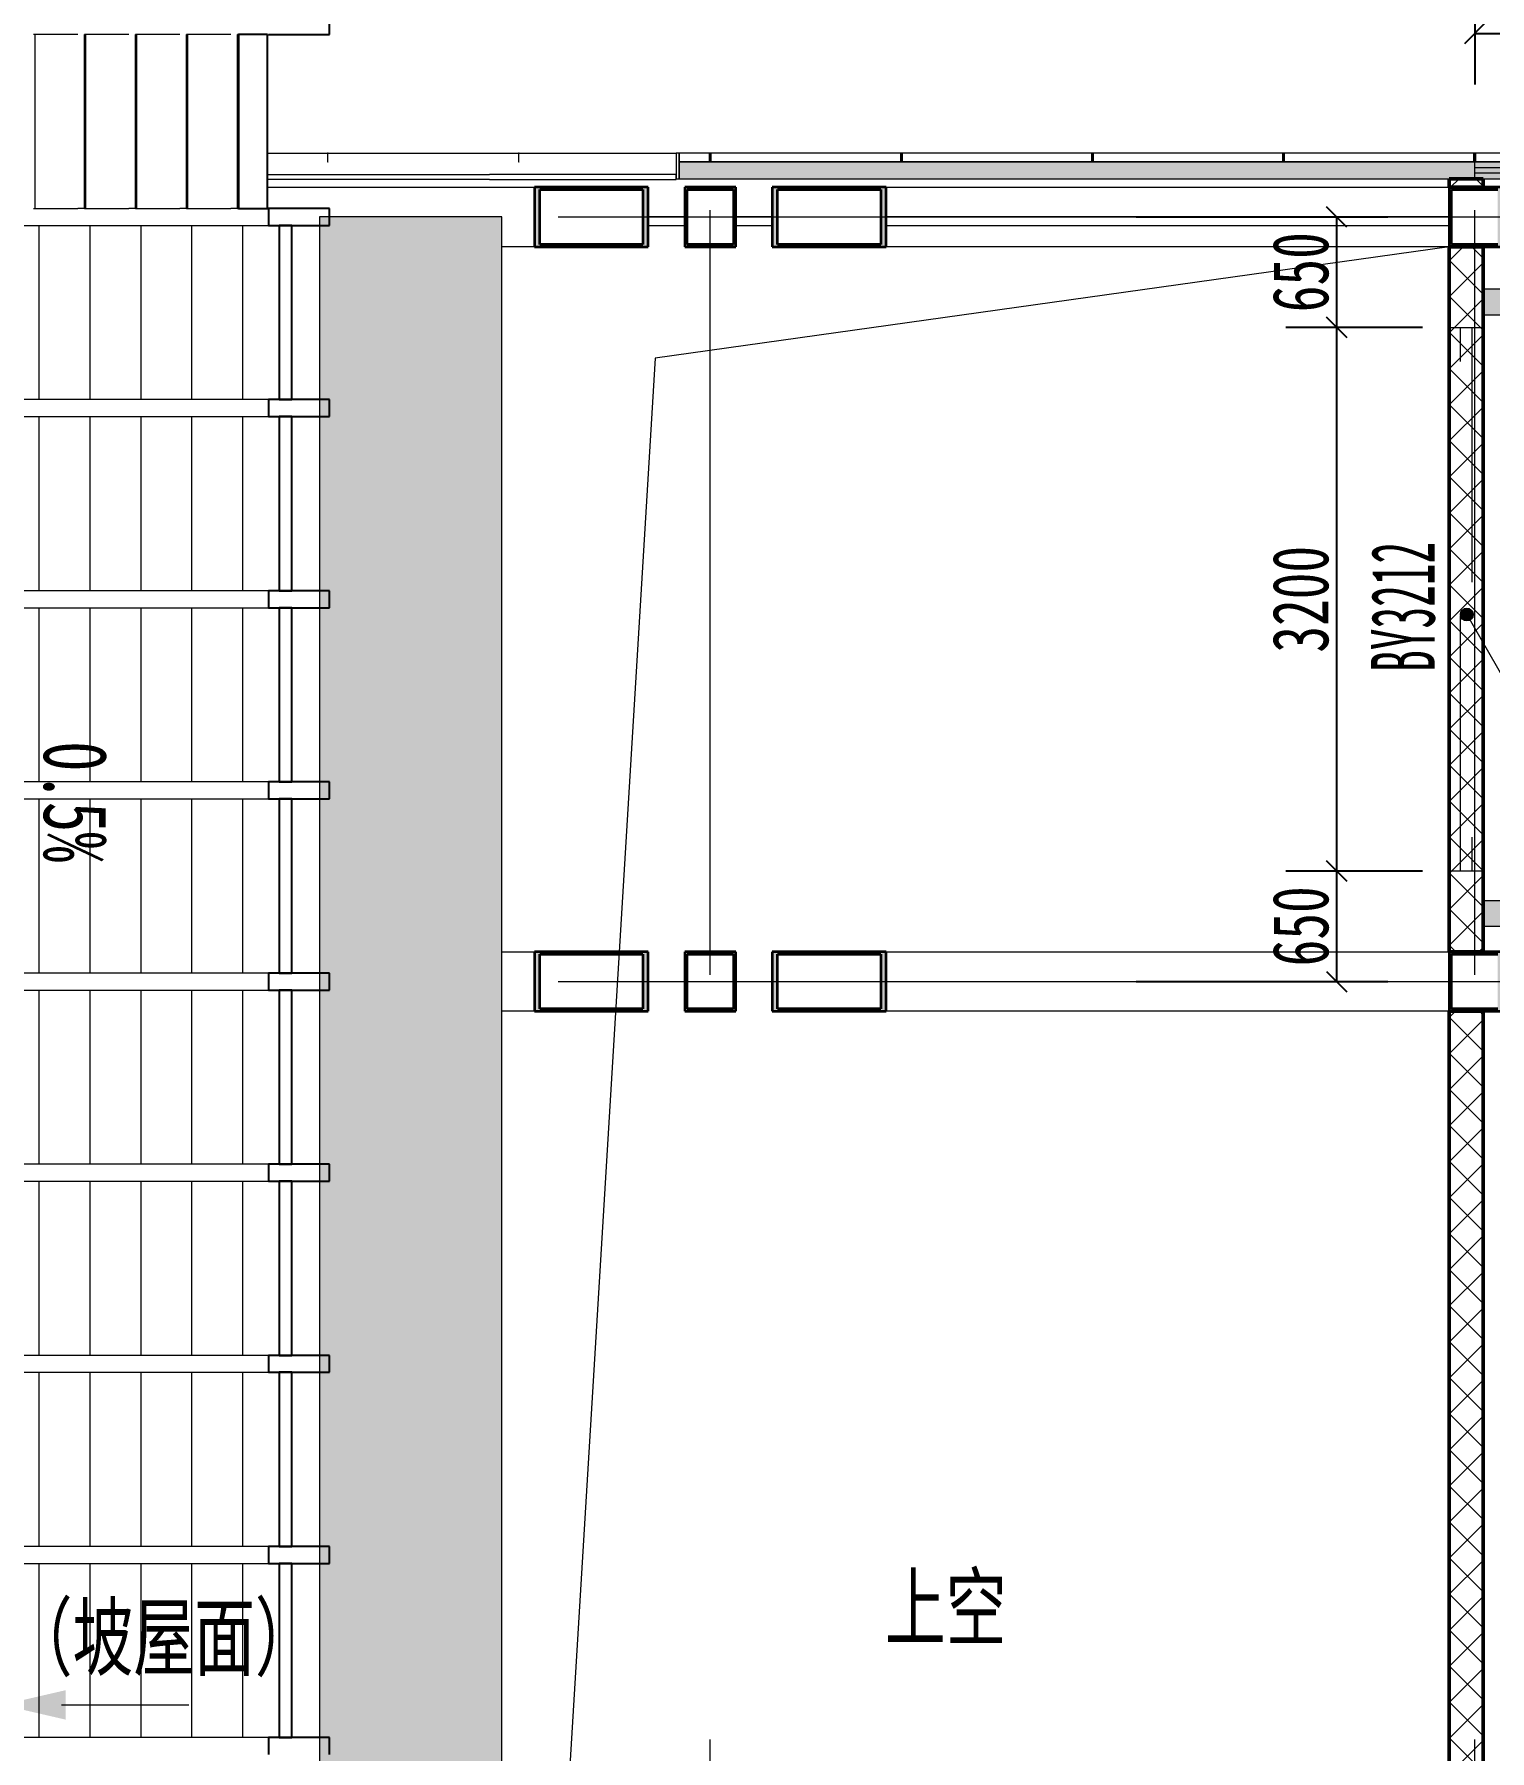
# Model space of a CAD drawing. Header units: millimetres. Extents: x 124696 to 347024, y 412631 to 564609.
# Drawn here: x 154693 to 163260, y 530575 to 540677 of the extents above; entities that cross this region are included whole.
import ezdxf

# ---------------------------------------------------------------- set-up
doc = ezdxf.new("R2010")
doc.units = ezdxf.units.MM
doc.header["$LTSCALE"] = 1500
doc.header["$MEASUREMENT"] = 0
doc.linetypes.add('二层平面图$0$划线 1mm', pattern=[2, 1, -1])
doc.linetypes.add('二层平面图$0$轴网线_12_3_3_3 mm', pattern=[21, 12, -3, 3, -3])
doc.layers.add('0-建筑底图', color=7, linetype='Continuous')
for name, color, linetype, lineweight in [('二层平面图$0$0-1', 7, 'Continuous', 5), ('二层平面图$0$A-LINE', 7, 'Continuous', 9), ('二层平面图$0$A-NORM-MODEL-1', 9, 'Continuous', 9), ('二层平面图$0$A-NORM-MODEL-2', 90, 'Continuous', 25), ('二层平面图$0$A-ROOF', 241, 'Continuous', 9), ('二层平面图$0$A-ROOF-2', 254, 'Continuous', 5), ('二层平面图$0$A-WALL-1', 10, 'Continuous', 50), ('二层平面图$0$A-WALL-2', 170, 'Continuous', 20), ('二层平面图$0$A-WALL-3', 10, 'Continuous', 50), ('二层平面图$0$A-WALL-CURT-PANEL-2', 7, 'Continuous', 9), ('二层平面图$0$A-WALL-CURT-PANEL-3', 140, 'Continuous', 9), ('二层平面图$0$A-WALL-CURT-STILE-2', 7, 'Continuous', 9), ('二层平面图$0$A-WALL-CURT-STILE-3', 7, 'Continuous', 9), ('二层平面图$0$A-WINDOW', 51, 'Continuous', 9), ('二层平面图$0$A-WINDOW-2', 51, '二层平面图$0$划线 1mm', 9), ('二层平面图$0$A-WINDOW-IDEN', 53, 'Continuous', 15), ('二层平面图$0$ANNO-DIMS', 3, 'Continuous', 15), ('二层平面图$0$ANNO-DOTE-1', 10, '二层平面图$0$轴网线_12_3_3_3 mm', 15), ('二层平面图$0$ANNO-TEXT', 7, 'Continuous', 15), ('二层平面图$0$S-BEAM', 4, 'Continuous', 9), ('二层平面图$0$S-BEAM-1', 7, 'Continuous', 9), ('二层平面图$0$S-BEAM-2', 130, 'Continuous', 35), ('二层平面图$0$S-COLU-1', 250, 'Continuous', 5), ('二层平面图$0$S-COLU-2', 130, 'Continuous', 35), ('二层平面图$0$WALL-1', 40, 'Continuous', 9), ('二层平面图$0$WALL-HATCH', 252, 'Continuous', 9)]:
    doc.layers.add(name, color=color, linetype=linetype, lineweight=lineweight)
doc.styles.add('二层平面图$0$黑体', font='simhei.ttf', dxfattribs={"width": 0.7, "height": 375})
doc.styles.add('二层平面图$0$黑体_5', font='simhei.ttf', dxfattribs={"width": 0.7, "height": 330})
doc.styles.add('二层平面图$0$黑体_6', font='simhei.ttf', dxfattribs={"width": 0.5, "height": 375})
doc.styles.add('二层平面图$0$黑体_B', font='', dxfattribs={"width": 0.7, "height": 375})
doc.styles.get('二层平面图$0$黑体_B').set_extended_font_data('SimHei', bold=True)
doc.dimstyles.new('二层平面图$0$直线_2_2mm_黑体_引线_文字在上_3', dxfattribs={"dimscale": 304.8, "dimtxt": 412.811453, "dimasz": 0.393701, "dimexe": 0.984252, "dimexo": 0.0625, "dimgap": 0.147638, "dimtad": 1, "dimdec": 0, "dimzin": 0, "dimdsep": 46, "dimtxsty": '二层平面图$0$黑体_5', "dimblk1": '二层平面图$0$_Oblique', "dimblk2": '二层平面图$0$_Oblique', "dimsah": 1, "dimcen": 0.09, "dimazin": 0, "dimtfac": 1, "dimtdec": 4, "dimtix": 1, "dimtmove": 0, "dimatfit": 3, "dimfxl": 3.937008, "dimfxlon": 1, "dimtvp": 1, "dimtolj": 1, "dimtzin": 0, "dimarcsym": 2})
pattern_1 = [(45, (0, 0), (-106.06602, 106.06602), []), (135, (0, 0), (-106.06602, -106.06602), [])]

# ---------------------------------------------------------------- blocks, each defined once
blk = doc.blocks.new('二层平面图$0$SHS-Roof-center_rvt-1-104-2F')
at = {"layer": '二层平面图$0$A-ROOF'}
blk.add_hatch(color=256, dxfattribs=at).paths.add_polyline_path([(11343, 67650), (12273, 67650), (12273, 83250), (11199, 83250), (11199, 67650)])
at = {"layer": '二层平面图$0$A-NORM-MODEL-1'}
for p, q in [((9525, 84325), (9517, 84325)), ((9525, 83300), (9525, 84325)), ((9777, 84325), (9525, 84325)), ((9817, 83300), (9817, 84325)), ((9825, 84325), (9817, 84325)), ((9825, 83300), (9825, 84325)), ((10077, 84325), (9825, 84325)), ((10117, 83300), (10117, 84325)), ((10125, 84325), (10117, 84325)), ((10125, 83300), (10125, 84325)), ((10377, 84325), (10125, 84325)), ((10417, 83300), (10417, 84325)), ((10425, 84325), (10417, 84325)), ((10425, 83300), (10425, 84325)), ((10677, 84325), (10425, 84325)), ((10717, 83300), (10717, 84325)), ((10723, 84325), (10717, 84325)), ((9517, 83300), (9525, 83300)), ((9525, 83300), (9777, 83300)), ((9817, 83300), (9777, 83300)), ((9817, 83300), (9777, 83300)), ((9817, 83300), (9825, 83300)), ((9825, 83300), (10077, 83300)), ((10117, 83300), (10077, 83300)), ((10117, 83300), (10077, 83300)), ((10117, 83300), (10125, 83300)), ((10125, 83300), (10377, 83300)), ((10417, 83300), (10377, 83300)), ((10417, 83300), (10377, 83300)), ((10417, 83300), (10425, 83300)), ((10425, 83300), (10677, 83300)), ((10717, 83300), (10677, 83300)), ((10717, 83300), (10677, 83300)), ((10717, 83300), (10723, 83300)), ((10899, 83300), (10894, 83300)), ((10899, 83300), (10894, 83300)), ((9000, 83200), (10899, 83200)), ((9000, 83200), (10899, 83200)), ((9549, 82175), (9549, 83200)), ((9849, 82175), (9849, 83200)), ((10149, 82175), (10149, 83200)), ((10449, 82175), (10449, 83200)), ((10749, 82175), (10749, 83200)), ((10899, 82175), (9000, 82175)), ((9000, 82075), (10899, 82075)), ((9549, 81050), (9549, 82075)), ((9849, 81050), (9849, 82075)), ((10149, 81050), (10149, 82075)), ((10449, 81050), (10449, 82075)), ((10749, 81050), (10749, 82075)), ((10899, 81050), (9000, 81050)), ((9000, 80950), (10899, 80950)), ((9549, 79925), (9549, 80950)), ((9849, 79925), (9849, 80950)), ((10149, 79925), (10149, 80950)), ((10449, 79925), (10449, 80950)), ((10749, 79925), (10749, 80950)), ((10899, 79925), (9000, 79925)), ((9000, 79825), (10899, 79825)), ((9549, 78800), (9549, 79825)), ((9849, 78800), (9849, 79825)), ((10149, 78800), (10149, 79825)), ((10449, 78800), (10449, 79825)), ((10749, 78800), (10749, 79825)), ((10899, 78800), (9000, 78800)), ((9000, 78700), (10899, 78700)), ((9549, 77675), (9549, 78700)), ((9849, 77675), (9849, 78700)), ((10149, 77675), (10149, 78700)), ((10449, 77675), (10449, 78700)), ((10749, 77675), (10749, 78700)), ((10899, 77675), (9000, 77675)), ((9000, 77575), (10899, 77575)), ((9549, 76550), (9549, 77575)), ((9849, 76550), (9849, 77575)), ((10149, 76550), (10149, 77575)), ((10449, 76550), (10449, 77575)), ((10749, 76550), (10749, 77575)), ((10899, 76550), (9000, 76550)), ((9000, 76450), (10899, 76450)), ((9549, 75425), (9549, 76450)), ((9849, 75425), (9849, 76450)), ((10149, 75425), (10149, 76450)), ((10449, 75425), (10449, 76450)), ((10749, 75425), (10749, 76450)), ((10899, 75425), (9000, 75425)), ((9000, 75325), (10899, 75325)), ((9549, 74300), (9549, 75325)), ((9849, 74300), (9849, 75325)), ((10149, 74300), (10149, 75325)), ((10449, 74300), (10449, 75325)), ((10749, 74300), (10749, 75325)), ((10899, 74300), (9000, 74300))]:
    blk.add_line(p, q, dxfattribs=at)
at = {"layer": '二层平面图$0$A-NORM-MODEL-2'}
for p, q in [((11259, 84325), (11259, 84425)), ((10894, 84325), (10723, 84325)), ((10723, 84325), (10723, 83300)), ((10894, 83300), (10894, 84325)), ((10899, 84325), (11259, 84325)), ((10723, 83300), (10894, 83300)), ((10899, 83300), (10899, 83200)), ((11259, 83300), (10899, 83300)), ((10899, 83300), (10899, 83200)), ((11259, 83300), (10899, 83300)), ((11259, 83200), (11259, 83300)), ((11259, 83200), (11259, 83300)), ((10899, 83200), (11259, 83200)), ((10899, 83200), (11259, 83200)), ((11037, 83200), (10962, 83200)), ((10962, 83200), (10962, 82175)), ((11037, 82175), (11037, 83200)), ((10899, 82175), (10899, 82075)), ((11259, 82175), (10899, 82175)), ((10962, 82175), (11037, 82175)), ((11259, 82075), (11259, 82175)), ((10899, 82075), (11259, 82075)), ((11037, 82075), (10962, 82075)), ((10962, 82075), (10962, 81050)), ((11037, 81050), (11037, 82075)), ((10899, 81050), (10899, 80950)), ((11259, 81050), (10899, 81050)), ((10962, 81050), (11037, 81050)), ((11259, 80950), (11259, 81050)), ((10899, 80950), (11259, 80950)), ((11037, 80950), (10962, 80950)), ((10962, 80950), (10962, 79925)), ((11037, 79925), (11037, 80950)), ((10899, 79925), (10899, 79825)), ((11259, 79925), (10899, 79925)), ((10962, 79925), (11037, 79925)), ((11259, 79825), (11259, 79925)), ((10899, 79825), (11259, 79825)), ((11037, 79825), (10962, 79825)), ((10962, 79825), (10962, 78800)), ((11037, 78800), (11037, 79825)), ((10899, 78800), (10899, 78700)), ((11259, 78800), (10899, 78800)), ((10962, 78800), (11037, 78800)), ((11259, 78700), (11259, 78800)), ((10899, 78700), (11259, 78700)), ((11037, 78700), (10962, 78700)), ((10962, 78700), (10962, 77675)), ((11037, 77675), (11037, 78700)), ((10899, 77675), (10899, 77575)), ((11259, 77675), (10899, 77675)), ((10962, 77675), (11037, 77675)), ((11259, 77575), (11259, 77675)), ((10899, 77575), (11259, 77575)), ((11037, 77575), (10962, 77575)), ((10962, 77575), (10962, 76550)), ((11037, 76550), (11037, 77575)), ((10899, 76550), (10899, 76450)), ((11259, 76550), (10899, 76550)), ((10962, 76550), (11037, 76550)), ((11259, 76450), (11259, 76550)), ((10899, 76450), (11259, 76450)), ((11037, 76450), (10962, 76450)), ((10962, 76450), (10962, 75425)), ((11037, 75425), (11037, 76450)), ((10899, 75425), (10899, 75325)), ((11259, 75425), (10899, 75425)), ((10962, 75425), (11037, 75425)), ((11259, 75325), (11259, 75425)), ((10899, 75325), (11259, 75325)), ((11037, 75325), (10962, 75325)), ((10962, 75325), (10962, 74300)), ((11037, 74300), (11037, 75325)), ((10899, 74300), (10899, 74200)), ((11259, 74300), (10899, 74300)), ((10962, 74300), (11037, 74300)), ((11259, 74200), (11259, 74300))]:
    blk.add_line(p, q, dxfattribs=at)
at = {"layer": '二层平面图$0$A-ROOF-2'}
for p, q in [((12273, 83250), (11199, 83250)), ((11199, 83250), (11199, 67650)), ((12273, 67650), (12273, 83250))]:
    blk.add_line(p, q, dxfattribs=at)
blk = doc.blocks.new('二层平面图$0$S-梁-钢-箱形1 - _-300x350x14x14-V55-104-2F')
at = {"layer": '二层平面图$0$S-BEAM-1'}
h = blk.add_hatch(color=256, dxfattribs=at)
h.paths.add_polyline_path([(13865, 67325), (14535, 67325), (14535, 67675), (13865, 67675), (13865, 67489)])
h.paths.add_polyline_path([(14504, 67339), (13896, 67339), (13896, 67661), (14504, 67661)])
for p, q in [((14535, 67675), (17850, 67675)), ((17850, 67325), (14535, 67325))]:
    blk.add_line(p, q, dxfattribs=at)
at = {"layer": '二层平面图$0$S-BEAM-2'}
for p, q in [((14535, 67675), (13865, 67675)), ((13865, 67675), (13865, 67325)), ((13896, 67339), (13896, 67661)), ((13896, 67661), (14504, 67661)), ((14504, 67661), (14504, 67339)), ((14535, 67325), (14535, 67675)), ((13865, 67325), (14535, 67325)), ((14504, 67339), (13896, 67339))]:
    blk.add_line(p, q, dxfattribs=at)
blk = doc.blocks.new('二层平面图$0$S-梁-钢-箱形1 - _-300x350x14x14-V64-104-2F')
at = {"layer": '二层平面图$0$S-BEAM-1'}
h = blk.add_hatch(color=256, dxfattribs=at)
h.paths.add_polyline_path([(13135, 78575), (13135, 78925), (12465, 78925), (12465, 78575)])
h.paths.add_polyline_path([(13104, 78589), (12496, 78589), (12496, 78911), (13104, 78911)])
for p, q in [((12273, 78925), (12465, 78925)), ((12465, 78575), (12273, 78575))]:
    blk.add_line(p, q, dxfattribs=at)
at = {"layer": '二层平面图$0$S-BEAM-2'}
for p, q in [((13135, 78925), (12465, 78925)), ((12465, 78925), (12465, 78575)), ((12496, 78589), (12496, 78911)), ((12496, 78911), (13104, 78911)), ((13104, 78911), (13104, 78589)), ((13135, 78575), (13135, 78925)), ((12465, 78575), (13135, 78575)), ((13104, 78589), (12496, 78589))]:
    blk.add_line(p, q, dxfattribs=at)
blk = doc.blocks.new('二层平面图$0$S-梁-钢-箱形1 - _-300x350x14x14-V67-104-2F')
at = {"layer": '二层平面图$0$S-BEAM-1'}
h = blk.add_hatch(color=256, dxfattribs=at)
h.paths.add_polyline_path([(13135, 83075), (13135, 83425), (12465, 83425), (12465, 83075), (12724, 83075)])
h.paths.add_polyline_path([(13104, 83089), (12496, 83089), (12496, 83411), (13104, 83411)])
for p, q in [((10894, 83425), (12465, 83425)), ((12465, 83075), (12273, 83075))]:
    blk.add_line(p, q, dxfattribs=at)
at = {"layer": '二层平面图$0$S-BEAM-2'}
for p, q in [((13135, 83425), (12465, 83425)), ((12465, 83425), (12465, 83075)), ((12496, 83089), (12496, 83411)), ((12496, 83411), (13104, 83411)), ((13104, 83411), (13104, 83089)), ((13135, 83075), (13135, 83425)), ((12465, 83075), (13135, 83075)), ((13104, 83089), (12496, 83089))]:
    blk.add_line(p, q, dxfattribs=at)
blk = doc.blocks.new('二层平面图$0$SHS-Structure-Center_rvt-1-104-2F')
at = {"layer": '二层平面图$0$S-COLU-1'}
h = blk.add_hatch(color=256, dxfattribs=at)
h.paths.add_polyline_path([(13350, 83075), (13650, 83075), (13650, 83425), (13350, 83425)])
h.paths.add_polyline_path([(13636, 83089), (13364, 83089), (13364, 83411), (13636, 83411)])
h = blk.add_hatch(color=256, dxfattribs=at)
h.paths.add_polyline_path([(17850, 83075), (18150, 83075), (18150, 83425), (17850, 83425)])
h.paths.add_polyline_path([(18136, 83089), (17864, 83089), (17864, 83411), (18136, 83411), (18136, 83287)])
h = blk.add_hatch(color=256, dxfattribs=at)
h.paths.add_polyline_path([(13650, 78575), (13650, 78925), (13350, 78925), (13350, 78575)])
h.paths.add_polyline_path([(13364, 78589), (13364, 78911), (13636, 78911), (13636, 78589)])
h = blk.add_hatch(color=256, dxfattribs=at)
h.paths.add_polyline_path([(18150, 78575), (18150, 78925), (17850, 78925), (17850, 78575)])
h.paths.add_polyline_path([(17864, 78589), (17864, 78911), (18136, 78911), (18136, 78589)])
at = {"layer": '二层平面图$0$S-COLU-2'}
for p, q in [((13650, 83425), (13350, 83425)), ((13350, 83425), (13350, 83075)), ((13364, 83411), (13636, 83411)), ((13364, 83089), (13364, 83411)), ((13636, 83411), (13636, 83089)), ((13650, 83075), (13650, 83425)), ((18150, 83425), (17850, 83425)), ((17850, 83425), (17850, 83075)), ((17864, 83411), (18136, 83411)), ((17864, 83089), (17864, 83411)), ((13350, 83075), (13650, 83075)), ((13636, 83089), (13364, 83089)), ((17850, 83075), (18150, 83075)), ((18136, 83089), (17864, 83089)), ((13650, 78925), (13350, 78925)), ((13350, 78925), (13350, 78575)), ((13364, 78911), (13636, 78911)), ((13364, 78589), (13364, 78911)), ((13636, 78911), (13636, 78589)), ((13650, 78575), (13650, 78925)), ((18150, 78925), (17850, 78925)), ((17850, 78925), (17850, 78575)), ((17864, 78911), (18136, 78911)), ((17864, 78589), (17864, 78911)), ((13350, 78575), (13650, 78575)), ((13636, 78589), (13364, 78589)), ((17850, 78575), (18150, 78575)), ((18136, 78589), (17864, 78589))]:
    blk.add_line(p, q, dxfattribs=at)
at = {"layer": '二层平面图$0$S-BEAM'}
for name, p in [('二层平面图$0$S-梁-钢-箱形1 - _-300x350x14x14-V67-104-2F', (0, 0)), ('二层平面图$0$S-梁-钢-箱形1 - _-300x350x14x14-V55-104-2F', (0, 15750)), ('二层平面图$0$S-梁-钢-箱形1 - _-300x350x14x14-V64-104-2F', (0, 0)), ('二层平面图$0$S-梁-钢-箱形1 - _-300x350x14x14-V55-104-2F', (0, 11250))]:
    blk.add_blockref(name, p, dxfattribs=at)
blk = doc.blocks.new('二层平面图$0$系统嵌板 - 白色艾特板-12480435-104-2F')
at = {"layer": '二层平面图$0$A-WALL-CURT-PANEL-3'}
for p, q in [((558, 0), (380, 0)), ((380, 0), (380, -50)), ((558, -50), (558, 0)), ((380, -50), (558, -50))]:
    blk.add_line(p, q, dxfattribs=at)
blk = doc.blocks.new('二层平面图$0$系统嵌板 - 白色艾特板-V98-104-2F')
at = {"layer": '二层平面图$0$A-WALL-CURT-PANEL-3'}
for p, q in [((558.5, 0), (-558.5, 0)), ((-558.5, 0), (-558.5, -50)), ((558.5, -50), (558.5, 0)), ((-558.5, -50), (558.5, -50))]:
    blk.add_line(p, q, dxfattribs=at)
blk = doc.blocks.new('二层平面图$0$系统嵌板 - 白色艾特板-12960466-104-2F')
at = {"layer": '二层平面图$0$A-WALL-CURT-PANEL-3'}
for p, q in [((558.5, 0), (-558.5, 0)), ((-558.5, 0), (-558.5, -50)), ((558.5, -50), (558.5, 0)), ((-558.5, -50), (558.5, -50))]:
    blk.add_line(p, q, dxfattribs=at)
blk = doc.blocks.new('二层平面图$0$矩形竖梃 - 8 x 50 mm 蜂窝铝板幕墙开缝-12480426-104-2F')
at = {"layer": '二层平面图$0$A-WALL-CURT-STILE-2'}
for p, q in [((-4, 0), (-4, 50)), ((-4, 50), (0, 50)), ((0, 0), (-4, 0))]:
    blk.add_line(p, q, dxfattribs=at)
blk = doc.blocks.new('二层平面图$0$矩形竖梃 - 8 x 50 mm 蜂窝铝板幕墙开缝-V104-104-2F')
at = {"layer": '二层平面图$0$A-WALL-CURT-STILE-3'}
for p, q in [((-4, 50), (4, 50)), ((-4, 0), (-4, 50)), ((4, 0), (-4, 0)), ((4, 50), (4, 0))]:
    blk.add_line(p, q, dxfattribs=at)
blk = doc.blocks.new('二层平面图$0$矩形竖梃 - 8 x 50 mm 蜂窝铝板幕墙开缝-V105-104-2F')
at = {"layer": '二层平面图$0$A-WALL-CURT-STILE-3'}
for p, q in [((-4, 50), (4, 50)), ((-4, 0), (-4, 50)), ((4, 0), (-4, 0)), ((4, 50), (4, 0))]:
    blk.add_line(p, q, dxfattribs=at)
blk = doc.blocks.new('二层平面图$0$系统嵌板 - 白色艾特板-12960467-104-2F')
at = {"layer": '二层平面图$0$A-WALL-CURT-PANEL-3'}
for p, q in [((558.5, 0), (-558.5, 0)), ((-558.5, 0), (-558.5, -50)), ((558.5, -50), (558.5, 0)), ((-558.5, -50), (558.5, -50))]:
    blk.add_line(p, q, dxfattribs=at)
blk = doc.blocks.new('二层平面图$0$系统嵌板 - 白色艾特板-12960413-104-2F')
at = {"layer": '二层平面图$0$A-WALL-CURT-PANEL-3'}
for p, q in [((558.5, 0), (-558.5, 0)), ((-558.5, 0), (-558.5, -50)), ((558.5, -50), (558.5, 0)), ((-558.5, -50), (558.5, -50))]:
    blk.add_line(p, q, dxfattribs=at)
blk = doc.blocks.new('二层平面图$0$系统嵌板 - 白色艾特板-12960414-104-2F')
at = {"layer": '二层平面图$0$A-WALL-CURT-PANEL-3'}
for p, q in [((558.5, 0), (-558.5, 0)), ((-558.5, 0), (-558.5, -50)), ((558.5, -50), (558.5, 0)), ((-558.5, -50), (558.5, -50))]:
    blk.add_line(p, q, dxfattribs=at)
blk = doc.blocks.new('二层平面图$0$矩形竖梃 - 8 x 50 mm 蜂窝铝板幕墙开缝-12960463-104-2F')
at = {"layer": '二层平面图$0$A-WALL-CURT-STILE-3'}
for p, q in [((-4, 50), (4, 50)), ((-4, 0), (-4, 50)), ((4, 0), (-4, 0)), ((4, 50), (4, 0))]:
    blk.add_line(p, q, dxfattribs=at)
blk = doc.blocks.new('二层平面图$0$矩形竖梃 - 8 x 50 mm 蜂窝铝板幕墙开缝-12960401-104-2F')
at = {"layer": '二层平面图$0$A-WALL-CURT-STILE-3'}
for p, q in [((-4, 50), (4, 50)), ((-4, 0), (-4, 50)), ((4, 0), (-4, 0)), ((4, 50), (4, 0))]:
    blk.add_line(p, q, dxfattribs=at)
blk = doc.blocks.new('二层平面图$0$矩形竖梃 - 8 x 50 mm 蜂窝铝板幕墙开缝-12960402-104-2F')
at = {"layer": '二层平面图$0$A-WALL-CURT-STILE-3'}
for p, q in [((-4, 50), (4, 50)), ((-4, 0), (-4, 50)), ((4, 0), (-4, 0)), ((4, 50), (4, 0))]:
    blk.add_line(p, q, dxfattribs=at)
blk = doc.blocks.new('二层平面图$0$系统嵌板 - 深灰色蜂窝铝板_小凹槽_-6285978-104-2F')
at = {"layer": '二层平面图$0$A-WALL-CURT-PANEL-2'}
for p, q in [((206, -125), (562, -125)), ((562, -155), (206, -155))]:
    blk.add_line(p, q, dxfattribs=at)
blk = doc.blocks.new('二层平面图$0$系统嵌板 - 深灰色蜂窝铝板_小凹槽_-V163-104-2F')
at = {"layer": '二层平面图$0$A-WALL-CURT-PANEL-2'}
for p, q in [((-562, -125), (387, -125)), ((387, -155), (-562, -155))]:
    blk.add_line(p, q, dxfattribs=at)
at = {"layer": '二层平面图$0$A-WALL-CURT-PANEL-3'}
for p, q in [((562, -125), (387, -125)), ((387, -155), (562, -155))]:
    blk.add_line(p, q, dxfattribs=at)
blk = doc.blocks.new('二层平面图$0$系统嵌板 - 深灰色蜂窝铝板_小凹槽_-V164-104-2F')
at = {"layer": '二层平面图$0$A-WALL-CURT-PANEL-3'}
for p, q in [((362, -125), (-562, -125)), ((-562, -155), (362, -155)), ((362, -155), (362, -125))]:
    blk.add_line(p, q, dxfattribs=at)
blk = doc.blocks.new('二层平面图$0$矩形竖梃 - 8 x 150 mm 蜂窝铝板幕墙开缝-6179290-104-2F')
at = {"layer": '二层平面图$0$A-WALL-CURT-STILE-2'}
blk.add_line((12375, 83625), (13299, 83625), dxfattribs=at)
at = {"layer": '二层平面图$0$A-WALL-CURT-STILE-3'}
for p, q in [((13317, 83625), (13299, 83625)), ((13299, 83625), (13299, 83475)), ((13317, 83475), (13317, 83625)), ((13299, 83475), (13317, 83475))]:
    blk.add_line(p, q, dxfattribs=at)
blk = doc.blocks.new('二层平面图$0$矩形竖梃 - 8 x 150 mm 蜂窝铝板幕墙开缝-V165-104-2F')
at = {"layer": '二层平面图$0$A-WALL-CURT-STILE-2'}
blk.add_line((11250, 83625), (12371, 83625), dxfattribs=at)
blk = doc.blocks.new('二层平面图$0$矩形竖梃 - 8 x 150 mm 蜂窝铝板幕墙开缝-V166-104-2F')
at = {"layer": '二层平面图$0$A-WALL-CURT-STILE-2'}
blk.add_line((10894, 83625), (11246, 83625), dxfattribs=at)
blk = doc.blocks.new('二层平面图$0$内嵌石膏板幕墙 - D-12263673-104-2F')
at = {"layer": '二层平面图$0$WALL-1'}
for p, q in [((13350, 83250), (13135, 83250)), ((13135, 83250), (13135, 83200)), ((13350, 83200), (13350, 83250)), ((13865, 83250), (13650, 83250)), ((13650, 83250), (13650, 83200)), ((13865, 83200), (13865, 83250)), ((17850, 83250), (14535, 83250)), ((14535, 83250), (14535, 83200)), ((17850, 83200), (17850, 83250)), ((13135, 83200), (13350, 83200)), ((13650, 83200), (13865, 83200)), ((14535, 83200), (17850, 83200))]:
    blk.add_line(p, q, dxfattribs=at)
blk = doc.blocks.new('二层平面图$0$A-金属百叶 - BY4512-12948362-104-2F')
at = {"layer": '二层平面图$0$A-WINDOW'}
for p, q in [((-2250, -50), (-2250, 50)), ((2250, 50), (2250, -50))]:
    blk.add_line(p, q, dxfattribs=at)
at = {"layer": '二层平面图$0$A-WINDOW-2'}
for p, q in [((-2250, 17), (2250, 17)), ((2250, -17), (-2250, -17))]:
    blk.add_line(p, q, dxfattribs=at)
blk = doc.blocks.new('二层平面图$0$A-金属百叶 - BY3212-12959431-104-2F')
at = {"layer": '二层平面图$0$A-WINDOW'}
for p, q in [((-1600, -100), (-1600, 100)), ((1600, 100), (1600, -100))]:
    blk.add_line(p, q, dxfattribs=at)
at = {"layer": '二层平面图$0$A-WINDOW-2'}
for p, q in [((-1600, 33), (1600, 33)), ((1600, -33), (-1600, -33))]:
    blk.add_line(p, q, dxfattribs=at)
blk = doc.blocks.new('二层平面图$0$符号排水箭头_实线 - 排水箭头-5937200-104-2F')
at = {"layer": '二层平面图$0$ANNO-TEXT'}
blk.add_hatch(color=256, dxfattribs=at).paths.add_polyline_path([(2.5, 0.577), (2.5, -0.577), (0, 0)])
blk.add_line((2.339, 0), (7.339, 0), dxfattribs=at)
blk = doc.blocks.new('二层平面图$0$_Oblique')
at = {"color": 0, "linetype": 'ByBlock', "lineweight": -2}
blk.add_line((-0.5, -0.5), (0.5, 0.5), dxfattribs=at)
blk = doc.blocks.new('*D2706')
at = {"layer": '二层平面图$0$ANNO-DIMS', "color": 0, "lineweight": -2, "transparency": 16777216}
for p, q in [((18000, 85511), (18000, 84030)), ((22500, 83149), (22500, 84630)), ((18000, 84330), (22500, 84330))]:
    blk.add_line(p, q, dxfattribs=at)
at = {"layer": '二层平面图$0$ANNO-DIMS', "color": 0, "lineweight": -2, "transparency": 16777216, "xscale": 120, "yscale": 120, "zscale": 120, "rotation": 180}
blk.add_blockref('二层平面图$0$_Oblique', (18000, 84330), dxfattribs=at)
at = {"layer": '二层平面图$0$ANNO-DIMS', "color": 0, "lineweight": -2, "transparency": 16777216, "xscale": 120, "yscale": 120, "zscale": 120}
blk.add_blockref('二层平面图$0$_Oblique', (22500, 84330), dxfattribs=at)
at = {"layer": '二层平面图$0$ANNO-DIMS', "color": 0, "transparency": 16777216, "insert": (20250, 84542), "char_height": 330, "width": 806.42, "attachment_point": 5, "style": '二层平面图$0$黑体_5'}
blk.add_mtext('\\A1;4500', dxfattribs=at)
blk = doc.blocks.new('*D2709')
at = {"layer": '二层平面图$0$ANNO-DIMS', "color": 0, "lineweight": -2, "transparency": 16777216}
for p, q in [((17693, 79400), (16888, 79400)), ((17188, 78750), (17188, 79400)), ((16007, 78750), (17488, 78750))]:
    blk.add_line(p, q, dxfattribs=at)
at = {"layer": '二层平面图$0$ANNO-DIMS', "color": 0, "lineweight": -2, "transparency": 16777216, "xscale": 120, "yscale": 120, "zscale": 120}
for p, rotation in [((17188, 79400), 90), ((17188, 78750), 270)]:
    blk.add_blockref('二层平面图$0$_Oblique', p, dxfattribs=dict(at, rotation=rotation))
at = {"layer": '二层平面图$0$ANNO-DIMS', "color": 0, "transparency": 16777216, "insert": (16976, 79075), "char_height": 330, "width": 604.82, "attachment_point": 5, "rotation": 90, "style": '二层平面图$0$黑体_5'}
blk.add_mtext('\\A1;650', dxfattribs=at)
blk = doc.blocks.new('*D2710')
at = {"layer": '二层平面图$0$ANNO-DIMS', "color": 0, "lineweight": -2, "transparency": 16777216}
for p, q in [((17693, 82600), (16888, 82600)), ((17188, 79400), (17188, 82600)), ((17693, 79400), (16888, 79400))]:
    blk.add_line(p, q, dxfattribs=at)
at = {"layer": '二层平面图$0$ANNO-DIMS', "color": 0, "lineweight": -2, "transparency": 16777216, "xscale": 120, "yscale": 120, "zscale": 120}
for p, rotation in [((17188, 82600), 90), ((17188, 79400), 270)]:
    blk.add_blockref('二层平面图$0$_Oblique', p, dxfattribs=dict(at, rotation=rotation))
at = {"layer": '二层平面图$0$ANNO-DIMS', "color": 0, "transparency": 16777216, "insert": (16976, 81000), "char_height": 330, "width": 806.42, "attachment_point": 5, "rotation": 90, "style": '二层平面图$0$黑体_5'}
blk.add_mtext('\\A1;3200', dxfattribs=at)
blk = doc.blocks.new('*D2711')
at = {"layer": '二层平面图$0$ANNO-DIMS', "color": 0, "lineweight": -2, "transparency": 16777216}
for p, q in [((16007, 83250), (17488, 83250)), ((17188, 82600), (17188, 83250)), ((17693, 82600), (16888, 82600))]:
    blk.add_line(p, q, dxfattribs=at)
at = {"layer": '二层平面图$0$ANNO-DIMS', "color": 0, "lineweight": -2, "transparency": 16777216, "xscale": 120, "yscale": 120, "zscale": 120}
for p, rotation in [((17188, 83250), 90), ((17188, 82600), 270)]:
    blk.add_blockref('二层平面图$0$_Oblique', p, dxfattribs=dict(at, rotation=rotation))
at = {"layer": '二层平面图$0$ANNO-DIMS', "color": 0, "transparency": 16777216, "insert": (16976, 82925), "char_height": 330, "width": 604.82, "attachment_point": 5, "rotation": 90, "style": '二层平面图$0$黑体_5'}
blk.add_mtext('\\A1;650', dxfattribs=at)
blk = doc.blocks.new('二层平面图')
at = {"layer": '二层平面图$0$ANNO-TEXT'}
h = blk.add_hatch(color=8, dxfattribs=at)
edge = h.paths.add_edge_path()
edge.add_arc((17953.8, 80910.2), 37.5, 0, 360)
at = {"layer": '二层平面图$0$WALL-HATCH'}
h = blk.add_hatch(dxfattribs=at)
h.set_pattern_fill('FP_112', color=8, angle=-113.578, style=0, pattern_type=2)
h.set_pattern_definition([(246.422, (11924.555, 83567.38), (-0.21196, -152.88676), [26.213, -13.882, 69.19, -13.882, -42.855]), (246.422, (11924.555, 83567.38), (-0.21196, -152.88676), [-123.167, 26.213, -16.642]), (293.58, (11964.474, 83567.38), (66.51436, -0.00144), [26.213, -13.882, 69.26, -13.882, -42.855]), (293.58, (11964.474, 83567.38), (66.51436, -0.00144), [-123.237, 26.213, -16.642]), (180, (11964.47, 83567.38), (-8e-12, -152.4), [39.907, -26.604]), (180, (11931.22, 83430.22), (-8e-12, -152.4), [39.907, -26.604]), (270, (11975, 83543.26), (66.513, -4e-12), [12.722, -139.678]), (270, (11941.74, 83467.06), (66.513, -4e-12), [12.722, -139.678]), (270, (11914.04, 83543.26), (66.513, -4e-12), [12.722, -139.678]), (270, (11880.78, 83467.06), (66.513, -4e-12), [12.722, -139.678])])
h.paths.add_polyline_path([(17556, 83475), (18000, 83475), (18000, 83575), (13317.3, 83575), (13317.3, 83475), (16865.6, 83475)])
h = blk.add_hatch(dxfattribs=at)
h.set_pattern_fill('FP_111', color=8, angle=-113.578, style=0, pattern_type=2)
h.set_pattern_definition([(246.422, (22549.556, 83567.38), (-0.212, -152.88676), [26.213, -13.882, 69.19, -13.882, -42.855]), (246.422, (22549.556, 83567.38), (-0.212, -152.88676), [-123.167, 26.213, -16.642]), (293.58, (22589.473, 83567.38), (66.5144, -0.0014), [26.213, -13.882, 69.26, -13.882, -42.855]), (293.58, (22589.473, 83567.38), (66.5144, -0.0014), [-123.237, 26.213, -16.642]), (180, (22589.47, 83567.38), (-2e-11, -152.4), [39.907, -26.604]), (180, (22556.22, 83430.22), (-2e-11, -152.4), [39.907, -26.604]), (270, (22600, 83543.26), (66.513, -7e-12), [12.722, -139.678]), (270, (22566.743, 83467.06), (66.513, -7e-12), [12.722, -139.678]), (270, (22539.04, 83543.26), (66.513, -7e-12), [12.722, -139.678]), (270, (22505.78, 83467.06), (66.513, -7e-12), [12.722, -139.678])])
h.paths.add_polyline_path([(27200, 83475), (27200, 83575), (24200, 83575), (24200, 83475), (26875.1, 83475)])
h.paths.add_polyline_path([(23200, 83475), (23200, 83575), (18000, 83575), (18000, 83475), (23078.4, 83475)])
h = blk.add_hatch(dxfattribs=at)
h.set_pattern_fill('FP_1', color=8, style=0, pattern_type=2)
h.set_pattern_definition(pattern_1)
h.paths.add_polyline_path([(18050, 83425), (18050, 83475), (17850, 83475), (17850, 83425), (17901.1, 83425)])
h = blk.add_hatch(dxfattribs=at)
h.set_pattern_fill('FP_1', color=8, style=0, pattern_type=2)
h.set_pattern_definition(pattern_1)
h.paths.add_polyline_path([(18050, 78925), (18050, 83075), (17850, 83075), (17850, 78925)])
h = blk.add_hatch(dxfattribs=at)
h.set_pattern_fill('FP_133', color=8, angle=-113.578, style=0, pattern_type=2)
h.set_pattern_definition([(246.422, (20374.555, 82817.38), (-0.212, -152.8868), [26.213, -13.882, 69.19, -13.882, -42.855]), (246.422, (20374.555, 82817.38), (-0.212, -152.8868), [-123.167, 26.213, -16.642]), (293.58, (20414.474, 82817.38), (66.5144, -0.0014), [26.213, -13.882, 69.26, -13.882, -42.855]), (293.58, (20414.474, 82817.38), (66.5144, -0.0014), [-123.237, 26.213, -16.642]), (180, (20414.47, 82817.38), (-9e-12, -152.4), [39.907, -26.604]), (180, (20381.22, 82680.22), (-9e-12, -152.4), [39.907, -26.604]), (270, (20425, 82793.26), (66.513, -4e-12), [12.722, -139.678]), (270, (20391.744, 82717.06), (66.513, -4e-12), [12.722, -139.678]), (270, (20364.04, 82793.26), (66.513, -4e-12), [12.722, -139.678]), (270, (20330.784, 82717.06), (66.513, -4e-12), [12.722, -139.678])])
h.paths.add_polyline_path([(21007.5, 82675), (22800, 82675), (22800, 82825), (18050, 82825), (18050, 82675), (19626.9, 82675)])
h = blk.add_hatch(dxfattribs=at)
h.set_pattern_fill('FP_127', color=8, angle=-113.578, style=0, pattern_type=2)
h.set_pattern_definition([(66.422, (22687.945, 79082.62), (0.212, 152.88676), [26.213, -13.882, 69.19, -13.882, -42.855]), (66.422, (22687.945, 79082.62), (0.212, 152.88676), [-123.167, 26.213, -16.642]), (113.58, (22648.026, 79082.62), (-66.5144, 0.0014), [26.213, -13.882, 69.26, -13.882, -42.855]), (113.58, (22648.026, 79082.62), (-66.5144, 0.0014), [-123.237, 26.213, -16.642]), (360, (22648.03, 79082.62), (8e-12, 152.4), [39.907, -26.604]), (360, (22681.28, 79219.78), (8e-12, 152.4), [39.907, -26.604]), (90, (22637.5, 79106.74), (-66.513, 4e-12), [12.722, -139.678]), (90, (22670.76, 79182.94), (-66.513, 4e-12), [12.722, -139.678]), (90, (22698.46, 79106.74), (-66.513, 4e-12), [12.722, -139.678]), (90, (22731.717, 79182.94), (-66.513, 4e-12), [12.722, -139.678])])
h.paths.add_polyline_path([(26530, 79075), (27225, 79075), (27225, 79225), (18050, 79225), (18050, 79075), (25839.7, 79075)])
h = blk.add_hatch(dxfattribs=at)
h.set_pattern_fill('FP_1', color=8, style=0, pattern_type=2)
h.set_pattern_definition(pattern_1)
h.paths.add_polyline_path([(18050, 67675), (18050, 78575), (17850, 78575), (17850, 67675)])
at = {"layer": '二层平面图$0$A-LINE', "color": 8}
for p, q in [((17850, 83075), (13175.9, 82418.1)), ((13175.9, 82418.1), (12280.4, 67675))]:
    blk.add_line(p, q, dxfattribs=at)
at = {"layer": '二层平面图$0$A-WALL-1', "color": 8}
for p, q in [((17850, 83475), (17850, 83425)), ((18050, 83425), (18050, 83475)), ((17850, 83425), (18050, 83425)), ((17850, 83075), (17850, 78925)), ((18050, 83075), (17850, 83075)), ((18050, 78925), (18050, 83075)), ((17850, 78925), (18050, 78925)), ((17850, 78575), (17850, 67675)), ((18050, 78575), (17850, 78575)), ((18050, 67675), (18050, 78575))]:
    blk.add_line(p, q, dxfattribs=at)
at = {"layer": '二层平面图$0$A-WALL-2', "color": 8}
for p, q in [((18000, 83575), (13317.3, 83575)), ((13317.3, 83575), (13317.3, 83475)), ((23200, 83575), (18000, 83575)), ((13317.3, 83475), (17850, 83475)), ((18050, 83475), (22650, 83475)), ((22650, 82825), (18050, 82825)), ((18050, 82675), (22800, 82675)), ((23960, 79225), (18050, 79225)), ((18050, 79075), (40025, 79075))]:
    blk.add_line(p, q, dxfattribs=at)
at = {"layer": '二层平面图$0$A-WALL-3', "color": 8}
blk.add_line((17850, 83475), (18050, 83475), dxfattribs=at)
at = {"layer": '二层平面图$0$ANNO-DOTE-1', "color": 8}
for p, q in [((13500, -6710.3), (13500, 106757.2)), ((18000, -6710.3), (18000, 106757.2)), ((-18896.2, 83250), (161528.2, 83250)), ((-18896.2, 78750), (161528.2, 78750))]:
    blk.add_line(p, q, dxfattribs=at)
at = {"layer": '二层平面图$0$ANNO-TEXT', "color": 8}
blk.add_line((17953.8, 80910.2), (18533.6, 79900.8), dxfattribs=at)
blk.add_circle((17953.8, 80910.2), 37.5, dxfattribs=at)
at = {"layer": '二层平面图$0$0-1', "color": 8}
for name in ['二层平面图$0$SHS-Roof-center_rvt-1-104-2F', '二层平面图$0$SHS-Structure-Center_rvt-1-104-2F']:
    blk.add_blockref(name, (0, 0), dxfattribs=at)
at = {"layer": '二层平面图$0$A-LINE', "color": 8}
blk.add_blockref('二层平面图$0$内嵌石膏板幕墙 - D-12263673-104-2F', (0, 0), dxfattribs=at)
at = {"layer": '二层平面图$0$A-WALL-CURT-PANEL-2', "color": 8}
for name, p in [('二层平面图$0$系统嵌板 - 白色艾特板-12480435-104-2F', (12937.5, 83625)), ('二层平面图$0$系统嵌板 - 白色艾特板-V98-104-2F', (14062.5, 83625)), ('二层平面图$0$系统嵌板 - 白色艾特板-12960466-104-2F', (15187.5, 83625)), ('二层平面图$0$系统嵌板 - 白色艾特板-12960467-104-2F', (16312.5, 83625)), ('二层平面图$0$系统嵌板 - 白色艾特板-12960413-104-2F', (17437.5, 83625)), ('二层平面图$0$系统嵌板 - 白色艾特板-12960414-104-2F', (18562.5, 83625)), ('二层平面图$0$系统嵌板 - 深灰色蜂窝铝板_小凹槽_-6285978-104-2F', (10687.5, 83625)), ('二层平面图$0$系统嵌板 - 深灰色蜂窝铝板_小凹槽_-V163-104-2F', (11812.5, 83625)), ('二层平面图$0$系统嵌板 - 深灰色蜂窝铝板_小凹槽_-V164-104-2F', (12937.5, 83625))]:
    blk.add_blockref(name, p, dxfattribs=at)
at = {"layer": '二层平面图$0$A-WALL-CURT-STILE-2', "color": 8}
for name in ['二层平面图$0$矩形竖梃 - 8 x 150 mm 蜂窝铝板幕墙开缝-V166-104-2F', '二层平面图$0$矩形竖梃 - 8 x 150 mm 蜂窝铝板幕墙开缝-V165-104-2F', '二层平面图$0$矩形竖梃 - 8 x 150 mm 蜂窝铝板幕墙开缝-6179290-104-2F']:
    blk.add_blockref(name, (0, 0), dxfattribs=at)
at = {"layer": '二层平面图$0$A-WALL-CURT-STILE-2', "color": 8, "extrusion": (0, 0, -1), "rotation": 180}
for name, p in [('二层平面图$0$矩形竖梃 - 8 x 50 mm 蜂窝铝板幕墙开缝-12480426-104-2F', (-11250, 83625)), ('二层平面图$0$矩形竖梃 - 8 x 50 mm 蜂窝铝板幕墙开缝-12480426-104-2F', (-12375, 83625)), ('二层平面图$0$矩形竖梃 - 8 x 50 mm 蜂窝铝板幕墙开缝-V104-104-2F', (-13500, 83625)), ('二层平面图$0$矩形竖梃 - 8 x 50 mm 蜂窝铝板幕墙开缝-V105-104-2F', (-14625, 83625)), ('二层平面图$0$矩形竖梃 - 8 x 50 mm 蜂窝铝板幕墙开缝-12960463-104-2F', (-15750, 83625)), ('二层平面图$0$矩形竖梃 - 8 x 50 mm 蜂窝铝板幕墙开缝-12960401-104-2F', (-16875, 83625)), ('二层平面图$0$矩形竖梃 - 8 x 50 mm 蜂窝铝板幕墙开缝-12960402-104-2F', (-18000, 83625))]:
    blk.add_blockref(name, p, dxfattribs=at)
at = {"layer": '二层平面图$0$A-WINDOW', "color": 8}
blk.add_blockref('二层平面图$0$A-金属百叶 - BY4512-12948362-104-2F', (20250, 83525), dxfattribs=at)
at = {"layer": '二层平面图$0$A-WINDOW', "color": 8, "rotation": 89.99999999999991}
blk.add_blockref('二层平面图$0$A-金属百叶 - BY3212-12959431-104-2F', (17950, 81000), dxfattribs=at)
at = {"layer": '二层平面图$0$ANNO-TEXT', "color": 8, "xscale": 150, "yscale": 150, "zscale": 150}
blk.add_blockref('二层平面图$0$符号排水箭头_实线 - 排水箭头-5937200-104-2F', (9329.8, 74492.5), dxfattribs=at)
at = {"layer": '二层平面图$0$A-WINDOW-IDEN', "color": 8, "insert": (17389.4, 80572.7), "char_height": 375, "width": 1010.126, "attachment_point": 1, "rotation": 90, "style": '二层平面图$0$黑体_6'}
blk.add_mtext('BY3212', dxfattribs=at)
at = {"layer": '二层平面图$0$ANNO-TEXT', "color": 8, "insert": (9952.2, 80164.7), "char_height": 375, "width": 942.784, "attachment_point": 1, "rotation": 270, "style": '二层平面图$0$黑体'}
blk.add_mtext('0.5%', dxfattribs=at)
at = {"layer": '二层平面图$0$ANNO-TEXT', "color": 8, "char_height": 375, "attachment_point": 1}
for s, insert, width, style in [('上空', (14528.3, 75254.5), 959.62, '二层平面图$0$黑体_B'), ('（坡屋面）', (9387.6, 75079), 2356.961, '二层平面图$0$黑体')]:
    blk.add_mtext(s, dxfattribs=dict(at, insert=insert, width=width, style=style))
at = {"layer": '二层平面图$0$ANNO-DIMS', "color": 8}
dim = blk.add_linear_dim(base=(22500, 84330.3), p1=(18000, 85530.3), p2=(22500, 83130.3), dimstyle='二层平面图$0$直线_2_2mm_黑体_引线_文字在上_3', override={"dimpost": '<>', "dimfxl": 5100.000001}, dxfattribs=at)
dim.commit()
dim.dimension.update_dxf_attribs({"geometry": '*D2706', "text_midpoint": (20250, 84542.2)})
for base, p1, p2, override, picture, middle in [((17188, 83250), (17711.8, 82600), (15988, 83250), {"dimpost": '<>', "dimfxl": 1842.331888}, '*D2711', (16976.1, 82925)), ((17188, 82600), (17711.8, 79400), (17711.8, 82600), {"dimpost": '<>', "dimfxl": 3200}, '*D2710', (16976.1, 81000)), ((17188, 79400), (15988, 78750), (17711.8, 79400), {"dimpost": '<>', "dimfxl": 1842.331888}, '*D2709', (16976.1, 79075))]:
    dim = blk.add_linear_dim(base=base, p1=p1, p2=p2, angle=90, dimstyle='二层平面图$0$直线_2_2mm_黑体_引线_文字在上_3', override=override, dxfattribs=at)
    dim.commit()
    dim.dimension.update_dxf_attribs({"geometry": picture, "text_midpoint": middle})

msp = doc.modelspace()

# ---------------------------------------------------------------- block references
at = {"layer": '0-建筑底图'}
msp.add_blockref('二层平面图', (145172, 456352), dxfattribs=at)

doc.saveas('drawing.dxf')
